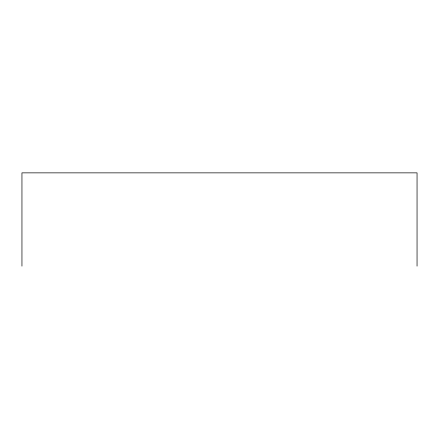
<?xml version="1.0" encoding="UTF-8"?>
<svg xmlns="http://www.w3.org/2000/svg" width="439" height="439" viewBox="0 0 439 439"><rect width="100%" height="100%" fill="white"/><g stroke="black" fill="none" stroke-linecap="round" stroke-linejoin="round"><path stroke-width="0.66" d="M417.05 266.138L417.05 172.862L21.95 172.862L21.95 266.138"/></g></svg>
